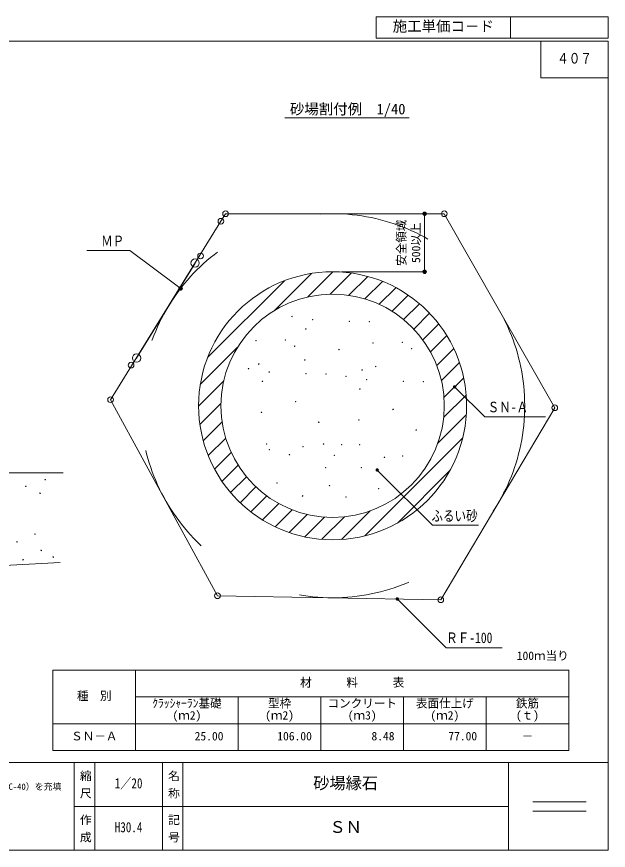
# Model space of a CAD drawing. Units: millimetres on the paper, scale 1:20. Extents: x 13 to 1397, y 13 to 7325.
# Drawn here: x 154.1 to 286.6, y 13.4 to 200.1 of the extents above; entities that cross this region are included whole.
import ezdxf
from ezdxf.enums import TextEntityAlignment as Align

# ---------------------------------------------------------------- set-up
doc = ezdxf.new("R2010")
doc.units = ezdxf.units.MM
doc.linetypes.add('USER3', pattern=[50, 25, -25])
for name, color, linetype, lineweight in [('0_2', 1, 'Continuous', 13), ('_0-0_', 7, 'Continuous', 13), ('ハッチ', 4, 'Continuous', 13), ('寸法', 1, 'Continuous', 13), ('本体', 7, 'Continuous', 13)]:
    doc.layers.add(name, color=color, linetype=linetype, lineweight=lineweight)
doc.styles.add('@ＭＳ ゴシック', font='')
doc.styles.add('ＭＳ ゴシック', font='')
doc.styles.get('@ＭＳ ゴシック').set_extended_font_data('@MS Gothic')
doc.styles.get('ＭＳ ゴシック').set_extended_font_data('MS Gothic')

# ---------------------------------------------------------------- blocks, each defined once
blk = doc.blocks.new('filled_dot')
at = {"color": 0, "linetype": 'Continuous', "lineweight": -2, "const_width": 1.25}
blk.add_lwpolyline([(-0.625, 0, 1), (0.625, 0, 1)], format="xyb", close=True, dxfattribs=at)

msp = doc.modelspace()

# ---------------------------------------------------------------- linework, layer by layer
at = {"layer": '0_2'}
for p, q in [((179.464, 147.675), (169.797, 147.675)), ((190.028, 139.819), (179.464, 147.675)), ((190.83, 139.223), (190.028, 139.819))]:
    msp.add_line(p, q, dxfattribs=at)
at = {"layer": '0_2', "lineweight": 18}
msp.add_line((190.83, 139.223), (190.826, 139.226), dxfattribs=at)
at = {"layer": '0_2', "color": 7}
for p, q in [((162.242, 53.742), (162.242, 35.742)), ((162.242, 53.742), (277.742, 53.742)), ((180.742, 53.742), (180.742, 35.742)), ((277.742, 53.742), (277.742, 35.742)), ((180.742, 47.742), (277.742, 47.742)), ((203.742, 47.742), (203.742, 35.742)), ((222.242, 47.742), (222.242, 35.742)), ((240.742, 47.742), (240.742, 35.742)), ((259.242, 47.742), (259.242, 35.742)), ((162.242, 41.742), (277.742, 41.742)), ((162.242, 35.742), (277.742, 35.742)), ((264.211, 23.227), (167.017, 23.227))]:
    msp.add_line(p, q, dxfattribs=at)
at = {"layer": '_0-0_'}
for p, q in [((234.584, 200.066), (286.595, 200.066)), ((234.584, 200.066), (234.584, 195.228)), ((264.704, 200.066), (264.704, 195.228)), ((286.595, 200.066), (286.595, 195.228)), ((234.584, 195.228), (286.595, 195.228)), ((271.461, 194.58), (271.461, 186.38)), ((286.595, 186.38), (271.461, 186.38)), ((167.017, 33.056), (167.017, 13.398)), ((171.613, 33.056), (171.613, 13.398)), ((186.76, 33.056), (186.76, 13.409)), ((191.357, 33.056), (191.357, 13.398)), ((264.211, 33.056), (264.211, 13.398))]:
    msp.add_line(p, q, dxfattribs=at)
at = {"layer": '_0-0_', "color": 6}
for p, q in [((286.595, 194.58), (12.783, 194.58)), ((286.595, 13.398), (286.595, 194.58)), ((12.783, 33.056), (286.595, 33.056)), ((12.783, 13.398), (286.595, 13.398))]:
    msp.add_line(p, q, dxfattribs=at)
at = {"layer": 'ハッチ'}
for centre in [(215.746, 132.931), (220.374, 132.211), (228.61, 131.844), (233.095, 131.763), (218.863, 130.124), (207.703, 127.523), (214.288, 127.673), (233.901, 126.989), (240.485, 127.139), (216.359, 126.281), (226.316, 125.537), (242.556, 125.747), (218.635, 123.173), (208.331, 122.268), (234.529, 121.733), (206.041, 121.238), (210.669, 120.519), (218.905, 120.152), (223.39, 120.07), (227.844, 119.511), (231.476, 120.95), (209.158, 118.432), (232.472, 118.792), (240.708, 118.425), (245.193, 118.343), (230.961, 116.705), (216.611, 113.845), (238.414, 112.118), (208.93, 111.481), (221.771, 109.258), (230.733, 109.753), (243.574, 107.531), (210.11, 104.393), (210.676, 103.091), (218.227, 103.797), (222.831, 104.393), (226.907, 104.245), (230.912, 104.243), (215.198, 101.999), (225.225, 101.85), (236.477, 101.371), (240.55, 101.713), (223.29, 99.077), (231.317, 99.077), (160.507, 96.402), (212.396, 95.637), (156.167, 94.906), (159.38, 93.365), (224.165, 95.064), (235.16, 94.391), (218.13, 92.77), (227.866, 92.523), (158.234, 84.191), (154.22, 82.471), (159.609, 80.546), (155.568, 78.452), (162.303, 79.051)]:
    msp.add_circle(centre, 0.05, dxfattribs=at)
at = {"layer": '寸法', "color": 3}
for p, q in [((214.195, 177.385), (241.968, 177.385)), ((199.856, 154.255), (200.899, 155.942))]:
    msp.add_line(p, q, dxfattribs=at)
at = {"layer": '寸法', "color": 7}
for p, q in [((200.899, 155.942), (249.865, 155.942)), ((249.865, 155.942), (274.602, 112.49)), ((175.144, 114.298), (199.856, 154.255)), ((180.959, 123.623), (194.074, 144.907)), ((211.841, 134.282), (220.125, 142.566)), ((219.292, 137.313), (224.921, 142.942)), ((224.335, 137.937), (229.047, 142.649)), ((228.495, 137.677), (232.715, 141.897)), ((196.872, 123.733), (214.074, 140.935)), ((232.107, 136.87), (236.026, 140.789)), ((235.311, 135.655), (239.039, 139.383)), ((238.178, 134.103), (241.789, 137.713)), ((240.745, 132.25), (244.295, 135.8)), ((243.031, 130.117), (246.568, 133.654)), ((245.04, 127.706), (248.61, 131.277)), ((246.761, 125.007), (250.416, 128.663)), ((195.242, 117.682), (203.525, 125.966)), ((248.168, 121.995), (251.971, 125.798)), ((249.212, 118.619), (253.249, 122.656)), ((194.865, 112.886), (200.494, 118.515)), ((249.797, 114.785), (254.206, 119.194)), ((199.088, 70.404), (175.144, 114.298)), ((249.724, 110.293), (254.769, 115.338)), ((195.158, 108.76), (199.87, 113.472)), ((274.602, 112.49), (249.079, 69.495)), ((248.422, 104.571), (254.798, 110.948)), ((195.91, 105.093), (200.13, 109.312)), ((197.018, 101.781), (200.937, 105.7)), ((232.097, 83.827), (253.98, 105.71)), ((198.424, 98.768), (202.152, 102.496)), ((200.094, 96.019), (203.705, 99.629)), ((239.373, 86.684), (251.123, 98.434)), ((202.007, 93.512), (205.557, 97.062)), ((204.153, 91.239), (207.69, 94.776)), ((206.531, 89.197), (210.101, 92.767)), ((209.144, 87.391), (212.8, 91.046)), ((212.009, 85.836), (215.812, 89.639)), ((215.151, 84.559), (219.188, 88.595)), ((218.613, 83.601), (223.022, 88.01)), ((222.469, 83.038), (227.514, 88.083)), ((226.859, 83.009), (233.236, 89.386)), ((249.079, 69.495), (199.088, 70.404))]:
    msp.add_line(p, q, dxfattribs=at)
at = {"layer": '寸法'}
for p, q in [((226.865, 155.942), (245.464, 155.942)), ((245.464, 155.942), (245.464, 142.942)), ((226.865, 142.942), (245.464, 142.942)), ((252.17, 117.18), (252.7, 116.65)), ((252.7, 116.65), (258.917, 110.433)), ((258.917, 110.433), (272.5, 110.46)), ((234.85, 98.567), (235.38, 98.036)), ((235.38, 98.036), (247.193, 86.224)), ((247.193, 86.224), (257.55, 86.234)), ((239.343, 69.688), (239.873, 69.157)), ((239.873, 69.157), (250.318, 58.712)), ((250.318, 58.712), (262.841, 58.712))]:
    msp.add_line(p, q, dxfattribs=at)
at = {"layer": '寸法', "lineweight": 18}
for p, q in [((252.17, 117.18), (252.173, 117.177)), ((234.85, 98.567), (234.854, 98.563)), ((239.343, 69.688), (239.346, 69.684))]:
    msp.add_line(p, q, dxfattribs=at)
at = {"layer": '寸法', "color": 3, "linetype": 'USER3'}
msp.add_circle((224.865, 112.942), 43, dxfattribs=at)
at = {"layer": '寸法', "color": 7}
for centre, radius in [((200.899, 155.942), 0.635), ((249.865, 155.942), 0.635), ((199.856, 154.255), 0.635), ((194.074, 144.907), 0.938), ((195.299, 146.488), 0.635), ((224.865, 112.942), 30), ((224.865, 112.942), 25), ((180.959, 123.623), 0.938), ((179.734, 122.042), 0.635), ((175.144, 114.298), 0.635), ((274.602, 112.49), 0.635), ((199.088, 70.404), 0.635), ((249.079, 69.495), 0.635)]:
    msp.add_circle(centre, radius, dxfattribs=at)
for radius, start, end in [(30, 0, 180), (25, 0, 180), (30, 180, 0), (25, 180, 0)]:
    msp.add_arc((224.865, 112.942), radius, start, end, dxfattribs=at)
at = {"layer": '本体'}
for p, q in [((21.201, 97.952), (164.541, 97.952)), ((117.731, 75.452), (163.882, 77.824)), ((269.685, 24.289), (281.61, 24.289)), ((269.685, 22.138), (281.61, 22.138))]:
    msp.add_line(p, q, dxfattribs=at)

# ---------------------------------------------------------------- block references
at = {"layer": '0_2', "lineweight": 18, "xscale": 0.4, "yscale": 0.4, "rotation": 143.4}
msp.add_blockref('filled_dot', (190.83, 139.223), dxfattribs=at)
at = {"layer": '寸法', "xscale": 0.4, "yscale": 0.4}
for p, rotation in [((245.464, 155.942), 270), ((245.464, 142.942), 90)]:
    msp.add_blockref('filled_dot', p, dxfattribs=dict(at, rotation=rotation))
at = {"layer": '寸法', "lineweight": 18, "xscale": 0.3, "yscale": 0.3, "rotation": 315}
for p in [(252.17, 117.18), (234.85, 98.567), (239.343, 69.688)]:
    msp.add_blockref('filled_dot', p, dxfattribs=at)

# ---------------------------------------------------------------- texts
at = {"layer": '_0-0_', "style": 'ＭＳ ゴシック'}
for s, height, p in [('施工単価コ－ド', 2.374, (238.313, 196.028)), ('100ｍ当り', 1.899, (266.087, 55.447)), ('材\u3000\u3000\u3000料\u3000\u3000\u3000表', 1.899, (217.587, 49.447)), ('種\u3000別', 1.899, (167.607, 46.447)), ('ｸﾗｯｼｬｰﾗﾝ基礎', 1.899, (184.472, 44.787)), ('型枠', 1.899, (210.402, 44.787)), ('コンクリート', 1.899, (223.722, 44.787)), ('表面仕上げ', 1.899, (243.517, 44.787)), ('鉄筋', 1.899, (265.902, 44.787)), ('(ｍ2)', 1.899, (189.005, 42.107)), ('(ｍ2)', 1.899, (209.755, 42.107)), ('(ｍ3)', 1.899, (228.255, 42.107)), ('(ｍ2)', 1.899, (246.755, 42.107)), ('(ｔ)', 1.899, (265.902, 42.107)), ('ＳＮ－Ａ', 1.899, (166.312, 37.447)), ('25.00 ', 1.899, (193.972, 37.447)), ('106.00', 1.899, (212.472, 37.447)), ('8.48', 1.899, (233.562, 37.447)), ('77.00', 1.899, (250.767, 37.447)), ('－', 1.899, (267.197, 37.447)), ('砂場縁石', 2.658, (220.532, 26.328)), ('○集水割栗石（φ50～150）に間隙材（再生クラッシャーラン\u3000RC-40）を充填', 1.424, (95.166, 26.517)), ('ＳＮ', 2.658, (224.158, 16.5))]:
    msp.add_text(s, height=height, dxfattribs=at).set_placement(p, align=Align.BOTTOM_LEFT)
at = {"layer": '_0-0_', "style": 'ＭＳ ゴシック', "width": 0.8}
for s, height, p in [('４０７', 2.374, (275.143, 188.861)), ('1／20', 2.279, (176.079, 26.587)), ('H30.4', 2.279, (176.079, 16.759))]:
    msp.add_text(s, height=height, dxfattribs=at).set_placement(p, align=Align.BOTTOM_LEFT)
at = {"layer": '_0-0_', "style": '@ＭＳ ゴシック'}
for s, p in [(' 縮 尺 ', (168.02, 32.674)), ('名 称', (187.763, 31.379)), ('作 成', (168.02, 21.55)), ('記 号', (187.763, 21.55))]:
    msp.add_text(s, height=1.899, rotation=270, dxfattribs=at).set_placement(p, align=Align.BOTTOM_LEFT)
at = {"layer": '寸法', "color": 3, "style": 'ＭＳ ゴシック'}
msp.add_text('砂場割付例\u30001/40', height=2.374, dxfattribs=at).set_placement((215.289, 177.482), align=Align.BOTTOM_LEFT)
at = {"layer": '寸法', "style": 'ＭＳ ゴシック'}
for s, p in [('安全領域', (241.805, 144.262)), ('500以上', (245.055, 144.91))]:
    msp.add_text(s, height=1.899, rotation=90, dxfattribs=at).set_placement(p, align=Align.BOTTOM_LEFT)
at = {"layer": '寸法', "color": 3, "style": 'ＭＳ ゴシック', "width": 0.8}
for s, p in [('ＭＰ', (173.02, 147.949)), ('ＳＮ-Ａ', (259.577, 110.766)), ('ふるい砂', (246.975, 86.394)), ('ＲＦ-100', (250.283, 59.095))]:
    msp.add_text(s, height=2.374, dxfattribs=at).set_placement(p, align=Align.BOTTOM_LEFT)

doc.saveas('drawing.dxf')
